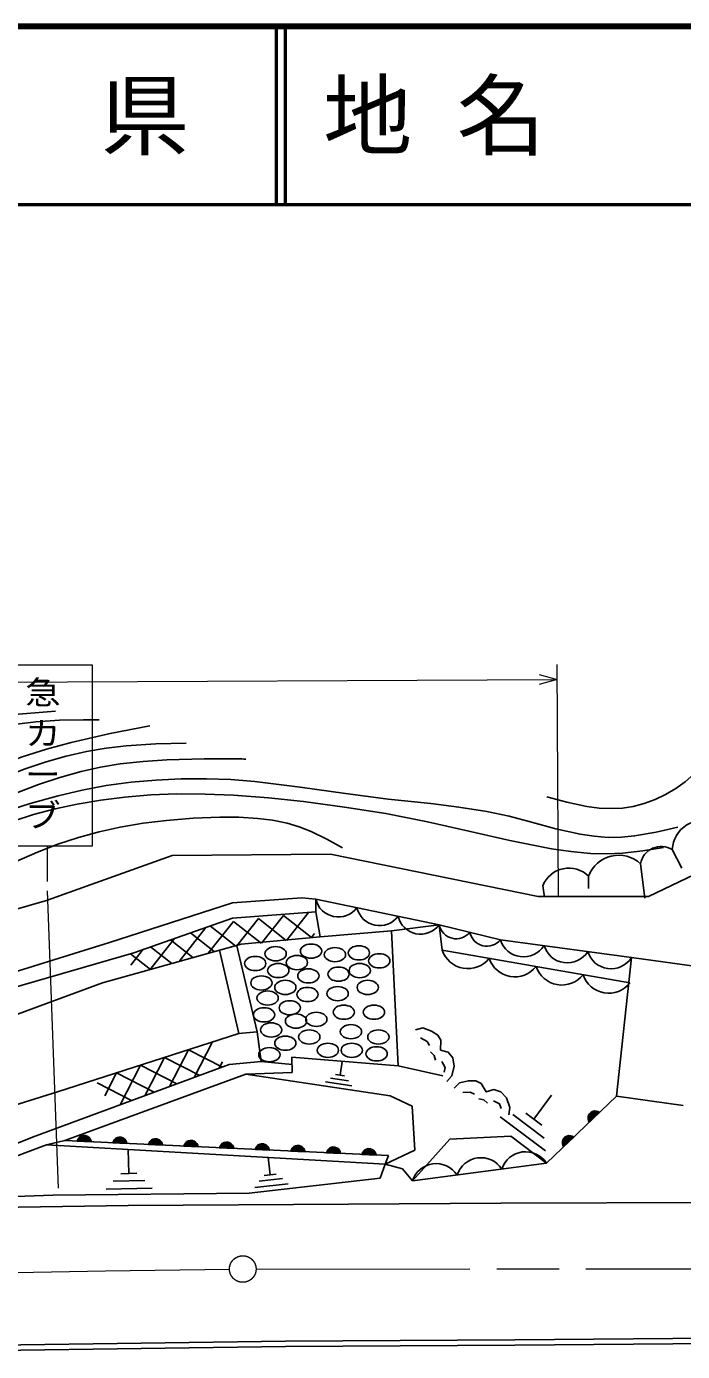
# Model space of a CAD drawing. Units: millimetres, scale not verified. Extents: x 40000 to 680000, y 20000 to 380000.
# Drawn here: x 353736 to 390548, y 305617 to 380000 of the extents above; entities that cross this region are included whole.
import ezdxf
from ezdxf.enums import TextEntityAlignment as Align

# ---------------------------------------------------------------- set-up
doc = ezdxf.new("R2010")
doc.units = ezdxf.units.MM
doc.header["$LTSCALE"] = 1000
doc.linetypes.add('CHAIN', pattern=[18.5, 12, -1.5, 3.5, -1.5])
for name, color, linetype, lineweight in [('M-BGD', 7, 'Continuous', 25), ('M-BMK', 2, 'CHAIN', 13), ('M-STR-HTXT', 7, 'Continuous', 13), ('M-TTL', 2, 'Continuous', 140), ('M-TTL-LINE', 7, 'Continuous', 50)]:
    doc.layers.add(name, color=color, linetype=linetype, lineweight=lineweight)
doc.layers.add('M-TTL-TXT', color=7, linetype='Continuous')
doc.styles.add('@ＭＳ ゴシック', font='')
doc.styles.add('ＭＳ ゴシック', font='')
doc.styles.get('@ＭＳ ゴシック').set_extended_font_data('@MS Gothic')
doc.styles.get('ＭＳ ゴシック').set_extended_font_data('MS Gothic')

# ---------------------------------------------------------------- blocks, each defined once
blk = doc.blocks.new('BUHIN1')
at = {"layer": 'M-BMK'}
blk.add_circle((0, 0), 746, dxfattribs=at)
blk = doc.blocks.new('BUHIN231')
at = {"layer": 'M-BGD'}
for p, q in [((-348, 13), (2, 348)), ((73, 346), (-348, -56)), ((-342, -120), (133, 335)), ((191, 321), (-329, -177)), ((-101, 319), (-316, 113)), ((-309, -227), (240, 299))]:
    blk.add_line(p, q, dxfattribs=at)
blk.add_lwpolyline([(-289, -277), (-329, -188), (-350, -100), (-355, 18), (-324, 113), (-277, 200), (-188, 286), (-99, 329), (-2, 355), (115, 345), (204, 322), (289, 277)], close=True, dxfattribs=at)
blk = doc.blocks.new('BUHIN241')
at = {"layer": 'M-BGD'}
for p, q in [((-377, 68), (382, 32)), ((364, 83), (-355, 117)), ((-323, 165), (335, 135)), ((301, 186), (-280, 213)), ((-230, 261), (253, 239)), ((162, 293), (-136, 307))]:
    blk.add_line(p, q, dxfattribs=at)
blk.add_lwpolyline([(-400, 19), (-363, 109), (-314, 185), (-232, 269), (-142, 313), (-46, 339), (77, 333), (170, 298), (256, 246), (330, 155), (374, 75), (400, -19)], close=True, dxfattribs=at)
blk = doc.blocks.new('BUHIN273')
at = {"layer": 'M-STR-HTXT'}
blk.add_lwpolyline([(-1002, 282), (0, 0), (-998, -290)], dxfattribs=at)

msp = doc.modelspace()

# ---------------------------------------------------------------- linework, layer by layer
at = {"layer": 'M-BGD'}
for p, q in [((361901, 333460), (354853, 330943)), ((370803, 333530), (361901, 333460)), ((382454, 331155), (370803, 333530)), ((389975, 333789), (390519, 332751)), ((388195, 332998), (388442, 331070)), ((391660, 332593), (388639, 331155)), ((382708, 331763), (382806, 331121)), ((385278, 332307), (385278, 331614)), ((365295, 330798), (369179, 331085)), ((369179, 331085), (369970, 331013)), ((376899, 329572), (369970, 331013)), ((369970, 331013), (369970, 330294)), ((388639, 331155), (382454, 331155)), ((354853, 330943), (349459, 329362)), ((358384, 328570), (365295, 330798)), ((369970, 330294), (365295, 329935)), ((368325, 328698), (369557, 330263)), ((370209, 328904), (369970, 330294)), ((365295, 329935), (359757, 327994)), ((363933, 327971), (365344, 329763)), ((366898, 328539), (365344, 329763)), ((365533, 328387), (366749, 329929)), ((368313, 328697), (366749, 329929)), ((366929, 328542), (368153, 330096)), ((369728, 328855), (368153, 330096)), ((374223, 329238), (376899, 329572)), ((380327, 328736), (376899, 329572)), ((377066, 328151), (376899, 329572)), ((360668, 327059), (362042, 328803)), ((362301, 327515), (363795, 329412)), ((364267, 328065), (362936, 329114)), ((365482, 328381), (364058, 329503)), ((365777, 328487), (370209, 328904)), ((369721, 328854), (369906, 329089)), ((370209, 328904), (374223, 329238)), ((374223, 329238), (374590, 321659)), ((352127, 326629), (358384, 328570)), ((358000, 326313), (365777, 328487)), ((359588, 327303), (360290, 328194)), ((361882, 327398), (360693, 328335)), ((363075, 327732), (361815, 328724)), ((364562, 328147), (365646, 323466)), ((366689, 323570), (365533, 328387)), ((387602, 326309), (377066, 328151)), ((387686, 327731), (380327, 328736)), ((359757, 327994), (351558, 325622)), ((360689, 327065), (359572, 327945)), ((387686, 327731), (386849, 319954)), ((387686, 327731), (391742, 327171)), ((350055, 323388), (358000, 326313)), ((365646, 323466), (366689, 323570)), ((366897, 321901), (366689, 323570)), ((365646, 323466), (355484, 320199)), ((363147, 320998), (364171, 322992)), ((360373, 319974), (361478, 322126)), ((363454, 321111), (361478, 322126)), ((361760, 320486), (362825, 322559)), ((364728, 321581), (362825, 322559)), ((368651, 321283), (368620, 322131)), ((368620, 322131), (374590, 321659)), ((354079, 317651), (365113, 321724)), ((358986, 319463), (360132, 321693)), ((362180, 320641), (360132, 321693)), ((364534, 321510), (364726, 321883)), ((365113, 321724), (366897, 321901)), ((368635, 321727), (366897, 321901)), ((371331, 321127), (371447, 321898)), ((374590, 321659), (377103, 321093)), ((355881, 317460), (366043, 321189)), ((359633, 319701), (357704, 320691)), ((358124, 319972), (358786, 321260)), ((360907, 320171), (358786, 321260)), ((366043, 321189), (368651, 321283)), ((374150, 319962), (366043, 321189)), ((371996, 320533), (370520, 320756)), ((370787, 320970), (371807, 320816)), ((371590, 321088), (371071, 321166)), ((355484, 320199), (344403, 316719)), ((375375, 319397), (374150, 319962)), ((382207, 318668), (383205, 319999)), ((382918, 316192), (386849, 319954)), ((386849, 319954), (390577, 319432)), ((375532, 316914), (375375, 319397)), ((382856, 316881), (380309, 318791)), ((381028, 318922), (382787, 317602)), ((382655, 318332), (381759, 319004)), ((344318, 313748), (354079, 317651)), ((380911, 317697), (377483, 317530)), ((382918, 316192), (380911, 317697)), ((346492, 314091), (354858, 317219)), ((354858, 317219), (355881, 317460)), ((354858, 317219), (373866, 316129)), ((355881, 317460), (374057, 316615)), ((359477, 315609), (359449, 316961)), ((373866, 316129), (375532, 316914)), ((377483, 317530), (375392, 315189)), ((367412, 315543), (367300, 316525)), ((373866, 316129), (373575, 315351)), ((373866, 316129), (374057, 316615)), ((374840, 315878), (373866, 316129)), ((375392, 315189), (382918, 316192)), ((359932, 315619), (359022, 315600)), ((367743, 315581), (367082, 315505)), ((375392, 315189), (374840, 315878)), ((360788, 314792), (358202, 314737)), ((358596, 315181), (360383, 315219)), ((373575, 315351), (366232, 314509)), ((368422, 315037), (366544, 314822)), ((366800, 315172), (368098, 315320)), ((355219, 314390), (346492, 314091)), ((366232, 314509), (355219, 314390)), ((371801, 313879), (380360, 313945)), ((380360, 313945), (398094, 314011)), ((345195, 313606), (359436, 313812)), ((359436, 313812), (371801, 313879)), ((368267, 306196), (347561, 305917)), ((368270, 305896), (347565, 305617)), ((381134, 306278), (368267, 306196)), ((381136, 305978), (368270, 305896)), ((402602, 306444), (381134, 306278)), ((402604, 306144), (381136, 305978))]:
    msp.add_line(p, q, dxfattribs=at)
for points in [[(339722, 334645), (341399, 335894), (343108, 337092), (344346, 337879), (345616, 338615), (346928, 339306), (348271, 339946), (349300, 340378), (350356, 340757), (351247, 341016), (352151, 341217), (353295, 341387), (354450, 341498), (354900, 341533), (355361, 341566)], [(340536, 332771), (341899, 333598), (343225, 334471), (344108, 335133), (344961, 335849), (346421, 337154), (347929, 338420), (348704, 338984), (349520, 339502), (350241, 339893), (350984, 340228), (351709, 340486), (352452, 340686), (353346, 340857), (354257, 340969), (355587, 341052), (356933, 341076), (357363, 341077), (357804, 341077)], [(342083, 331387), (343482, 332748), (344927, 334071), (345873, 334857), (346857, 335597), (347871, 336283), (348927, 336925), (350022, 337520), (351153, 338066), (352308, 338556), (353492, 338994), (354854, 339424), (356233, 339796), (358436, 340301), (360655, 340750)], [(382944, 336757), (384063, 336453), (385185, 336212), (385875, 336121), (386568, 336091), (387173, 336125), (387778, 336221), (388396, 336382), (389010, 336604), (389601, 336883), (390173, 337220), (390700, 337601), (391183, 338024), (391694, 338560), (392166, 339142), (392791, 340045), (393370, 340986), (393492, 341192), (393614, 341398)], [(342979, 330572), (343853, 331654), (344772, 332695), (345518, 333434), (346306, 334130), (347211, 334846), (348161, 335519), (349208, 336188), (350286, 336804), (351391, 337366), (352522, 337874), (353668, 338324), (354837, 338717), (355965, 339035), (357107, 339295), (358210, 339485), (359330, 339616), (361002, 339722), (362691, 339773)], [(343002, 330165), (344199, 331389), (345432, 332565), (346219, 333238), (347050, 333870), (347913, 334439), (348820, 334965), (350142, 335641), (351506, 336270), (352950, 336887), (354412, 337447), (355598, 337840), (356796, 338175), (357881, 338416), (358987, 338599), (360291, 338747), (361615, 338835), (363712, 338887), (365820, 338879), (365931, 338878), (366052, 338876)], [(390296, 335045), (389079, 334773), (387863, 334562), (387123, 334491), (386376, 334479), (385590, 334538), (384797, 334659), (383438, 334966), (382068, 335338), (380823, 335665), (379564, 335933), (377994, 336184), (376419, 336374), (374028, 336623), (371640, 336933), (369099, 337302), (366551, 337611), (365196, 337722), (363838, 337773), (362419, 337765), (360999, 337697), (359602, 337571), (358202, 337384), (356852, 337129), (355504, 336813), (353935, 336376), (352375, 335879)], [(352978, 335387), (354121, 335754), (355347, 336082), (356583, 336350), (357907, 336575), (359250, 336741), (360708, 336858), (362169, 336915), (363764, 336908), (365355, 336841), (367318, 336695), (369274, 336489), (371585, 336184), (373894, 335818), (376235, 335355), (378562, 334835), (380858, 334311), (383190, 333842), (384283, 333682), (385388, 333581), (386283, 333555), (387177, 333589), (388325, 333720), (389482, 333905)], [(346791, 329066), (348331, 330211), (349908, 331306), (350978, 331976), (352081, 332594), (353196, 333151), (354346, 333657), (355489, 334095), (356649, 334476), (357814, 334794), (358990, 335053), (360286, 335274), (361597, 335435), (363084, 335554), (364588, 335613), (365659, 335608), (366722, 335542), (367549, 335436), (368359, 335271), (369045, 335073), (369711, 334818), (370595, 334381), (371460, 333889)], [(377332, 320772), (377603, 321095), (377738, 321643), (377667, 322107), (377402, 322413), (376969, 322539), (376989, 323097), (376817, 323381), (376471, 323609), (375981, 323779), (375573, 323681)], [(376350, 322790), (376213, 323016), (375845, 323230)], [(376682, 321978), (376604, 322239), (376405, 322436)], [(377171, 321300), (377237, 321569), (377044, 321889)], [(380797, 318898), (380851, 319317), (380667, 319851), (380356, 320202), (379968, 320317), (379535, 320187), (379250, 320668), (378952, 320813), (378538, 320817), (378033, 320695), (377743, 320392)], [(378879, 320064), (378642, 320179), (378216, 320160)], [(379598, 319561), (379391, 319737), (379117, 319796)], [(380376, 319256), (380286, 319517), (379950, 319682)]]:
    msp.add_lwpolyline(points, dxfattribs=at)
for centre, radius, start, end in [((391684, 333718), 1710, 65.32416, 177.6141), ((386969, 331674), 1805, 47.19604, 159.48599), ((389350, 332797), 1173, 57.80981, 170.09975), ((384175, 331173), 1582, 45.79149, 158.08144), ((371235, 331306), 1299, 193.01387, 323.49084), ((373545, 330825), 1299, 193.01387, 323.49084), ((375855, 330345), 1299, 193.01387, 323.49084), ((377853, 329758), 972, 191.046, 321.52299), ((379567, 329340), 972, 191.046, 321.52299), ((378507, 328627), 1517, 198.29974, 321.87646), ((381631, 329134), 1363, 196.98864, 327.46561), ((384084, 328799), 1363, 196.98864, 327.46561), ((386537, 328464), 1363, 196.98864, 327.46561), ((381141, 328167), 1517, 198.29974, 321.87646), ((383775, 327707), 1517, 198.29974, 321.87646), ((386409, 327246), 1517, 198.29974, 321.87646), ((376725, 314761), 1401, 32.98663, 162.18724), ((379234, 315095), 1401, 32.98663, 162.18724), ((381743, 315429), 1401, 32.98663, 162.18724)]:
    msp.add_arc(centre, radius, start, end, dxfattribs=at)
for centre in [(367715, 327946), (369704, 328095), (371046, 327896), (372389, 327995), (366571, 327400), (367864, 327002), (368908, 327449), (372438, 327001), (373532, 327548), (366919, 326306), (369554, 326703), (371245, 326802), (367267, 325460), (368261, 326057), (369504, 325659), (371195, 325708), (372886, 326056), (368510, 324913), (371543, 324664), (373234, 324664), (367068, 324516), (368858, 324167), (370001, 324266), (367465, 323670), (369603, 323272), (371941, 323570), (373482, 323272), (368261, 322924), (370648, 322526), (371990, 322526), (367366, 322278), (373382, 322327)]:
    msp.add_ellipse(centre, major_axis=(597, 0), ratio=0.666667, dxfattribs=at)
at = {"layer": 'M-BMK'}
for p, q in [((358173, 310150), (365122, 310238)), ((366622, 310248), (426541, 310264)), ((348237, 309967), (358173, 310150))]:
    msp.add_line(p, q, dxfattribs=at)
at = {"layer": 'M-STR-HTXT'}
for p, q in [((357444, 344140), (352383, 344141)), ((357443, 334002), (357444, 344140)), ((383503, 344189), (383572, 331125)), ((195509, 342364), (383507, 343349)), ((352381, 334003), (357443, 334002)), ((354912, 331995), (354912, 334003)), ((355540, 314791), (354910, 331486))]:
    msp.add_line(p, q, dxfattribs=at)
at = {"layer": 'M-TTL'}
msp.add_line((680000, 380000), (40000, 380000), dxfattribs=at)
at = {"layer": 'M-TTL-LINE'}
for p, q in [((367750, 380000), (367750, 370000)), ((368250, 380000), (368250, 370000)), ((40000, 370000), (680000, 370000))]:
    msp.add_line(p, q, dxfattribs=at)

# ---------------------------------------------------------------- block references
at = {"rotation": 359.99229}
for name, p in [('BUHIN273', (383507, 343349)), ('BUHIN231', (385606, 318764)), ('BUHIN241', (356978, 317409)), ('BUHIN241', (358975, 317316)), ('BUHIN231', (384161, 317381)), ('BUHIN241', (360973, 317223)), ('BUHIN241', (362971, 317130)), ('BUHIN241', (364969, 317037)), ('BUHIN241', (366967, 316944)), ('BUHIN241', (368965, 316851)), ('BUHIN241', (370962, 316759)), ('BUHIN241', (372960, 316666)), ('BUHIN1', (365872, 310247))]:
    msp.add_blockref(name, p, dxfattribs=at)

# ---------------------------------------------------------------- texts
at = {"layer": 'M-STR-HTXT', "insert": (353741, 343541), "char_height": 1466, "attachment_point": 7, "rotation": 269.992, "style": '@ＭＳ ゴシック'}
msp.add_mtext('\\T1.28;\\W0.9;急カーブ', dxfattribs=at)
at = {"layer": 'M-TTL-TXT', "style": 'ＭＳ ゴシック'}
msp.add_text('山\u3000口\u3000県', height=3666, dxfattribs=at).set_placement((350375, 375000), align=Align.MIDDLE_CENTER)
msp.add_text('地 名', height=3666, dxfattribs=at).set_placement((370380, 375000), align=Align.MIDDLE_LEFT)

doc.saveas('drawing.dxf')
